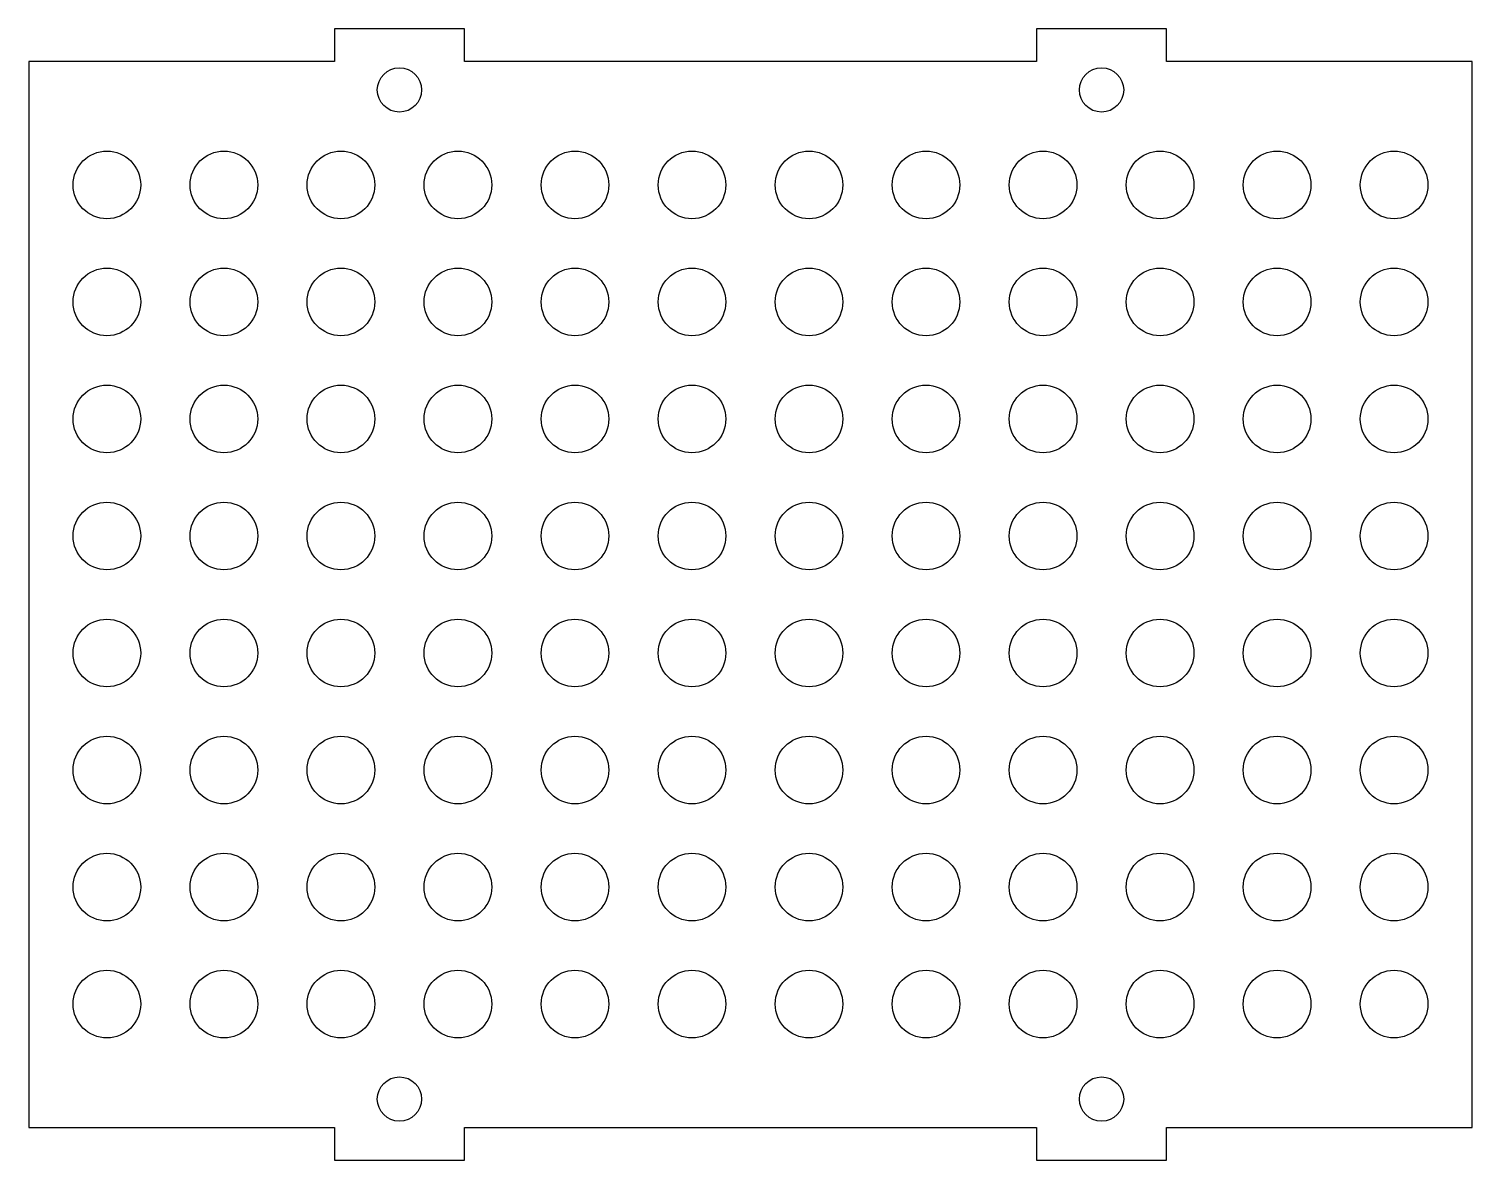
# Model space of a CAD drawing. Extents: x -56 to 56, y -44 to 44.
import ezdxf

# ---------------------------------------------------------------- set-up
doc = ezdxf.new("R2010")
doc.units = 0

msp = doc.modelspace()

# ---------------------------------------------------------------- linework, layer by layer
for p, q in [((-22, 43.5), (-32, 43.5)), ((-32, 43.5), (-32, 41)), ((-22, 41), (-22, 43.5)), ((32, 43.5), (22, 43.5)), ((22, 43.5), (22, 41)), ((32, 41), (32, 43.5)), ((-32, 41), (-55.5, 41)), ((-55.5, 41), (-55.5, -41)), ((22, 41), (-22, 41)), ((55.5, 41), (32, 41)), ((55.5, -41), (55.5, 41)), ((-55.5, -41), (-32, -41)), ((-32, -41), (-32, -43.5)), ((-22, -43.5), (-22, -41)), ((-22, -41), (22, -41)), ((22, -41), (22, -43.5)), ((32, -43.5), (32, -41)), ((32, -41), (55.5, -41)), ((-32, -43.5), (-22, -43.5)), ((22, -43.5), (32, -43.5))]:
    msp.add_line(p, q)
for centre, radius in [((-27, 38.8), 1.7), ((27, 38.8), 1.7), ((-49.5, 31.5), 2.6), ((-40.5, 31.5), 2.6), ((-31.5, 31.5), 2.6), ((-22.5, 31.5), 2.6), ((-13.5, 31.5), 2.6), ((-4.5, 31.5), 2.6), ((4.5, 31.5), 2.6), ((13.5, 31.5), 2.6), ((22.5, 31.5), 2.6), ((31.5, 31.5), 2.6), ((40.5, 31.5), 2.6), ((49.5, 31.5), 2.6), ((-49.5, 22.5), 2.6), ((-40.5, 22.5), 2.6), ((-31.5, 22.5), 2.6), ((-22.5, 22.5), 2.6), ((-13.5, 22.5), 2.6), ((-4.5, 22.5), 2.6), ((4.5, 22.5), 2.6), ((13.5, 22.5), 2.6), ((22.5, 22.5), 2.6), ((31.5, 22.5), 2.6), ((40.5, 22.5), 2.6), ((49.5, 22.5), 2.6), ((-49.5, 13.5), 2.6), ((-40.5, 13.5), 2.6), ((-31.5, 13.5), 2.6), ((-22.5, 13.5), 2.6), ((-13.5, 13.5), 2.6), ((-4.5, 13.5), 2.6), ((4.5, 13.5), 2.6), ((13.5, 13.5), 2.6), ((22.5, 13.5), 2.6), ((31.5, 13.5), 2.6), ((40.5, 13.5), 2.6), ((49.5, 13.5), 2.6), ((-49.5, 4.5), 2.6), ((-40.5, 4.5), 2.6), ((-31.5, 4.5), 2.6), ((-22.5, 4.5), 2.6), ((-13.5, 4.5), 2.6), ((-4.5, 4.5), 2.6), ((4.5, 4.5), 2.6), ((13.5, 4.5), 2.6), ((22.5, 4.5), 2.6), ((31.5, 4.5), 2.6), ((40.5, 4.5), 2.6), ((49.5, 4.5), 2.6), ((-49.5, -4.5), 2.6), ((-40.5, -4.5), 2.6), ((-31.5, -4.5), 2.6), ((-22.5, -4.5), 2.6), ((-13.5, -4.5), 2.6), ((-4.5, -4.5), 2.6), ((4.5, -4.5), 2.6), ((13.5, -4.5), 2.6), ((22.5, -4.5), 2.6), ((31.5, -4.5), 2.6), ((40.5, -4.5), 2.6), ((49.5, -4.5), 2.6), ((-49.5, -13.5), 2.6), ((-40.5, -13.5), 2.6), ((-31.5, -13.5), 2.6), ((-22.5, -13.5), 2.6), ((-13.5, -13.5), 2.6), ((-4.5, -13.5), 2.6), ((4.5, -13.5), 2.6), ((13.5, -13.5), 2.6), ((22.5, -13.5), 2.6), ((31.5, -13.5), 2.6), ((40.5, -13.5), 2.6), ((49.5, -13.5), 2.6), ((-49.5, -22.5), 2.6), ((-40.5, -22.5), 2.6), ((-31.5, -22.5), 2.6), ((-22.5, -22.5), 2.6), ((-13.5, -22.5), 2.6), ((-4.5, -22.5), 2.6), ((4.5, -22.5), 2.6), ((13.5, -22.5), 2.6), ((22.5, -22.5), 2.6), ((31.5, -22.5), 2.6), ((40.5, -22.5), 2.6), ((49.5, -22.5), 2.6), ((-49.5, -31.5), 2.6), ((-40.5, -31.5), 2.6), ((-31.5, -31.5), 2.6), ((-22.5, -31.5), 2.6), ((-13.5, -31.5), 2.6), ((-4.5, -31.5), 2.6), ((4.5, -31.5), 2.6), ((13.5, -31.5), 2.6), ((22.5, -31.5), 2.6), ((31.5, -31.5), 2.6), ((40.5, -31.5), 2.6), ((49.5, -31.5), 2.6), ((-27, -38.8), 1.7), ((27, -38.8), 1.7)]:
    msp.add_circle(centre, radius)

doc.saveas('drawing.dxf')
